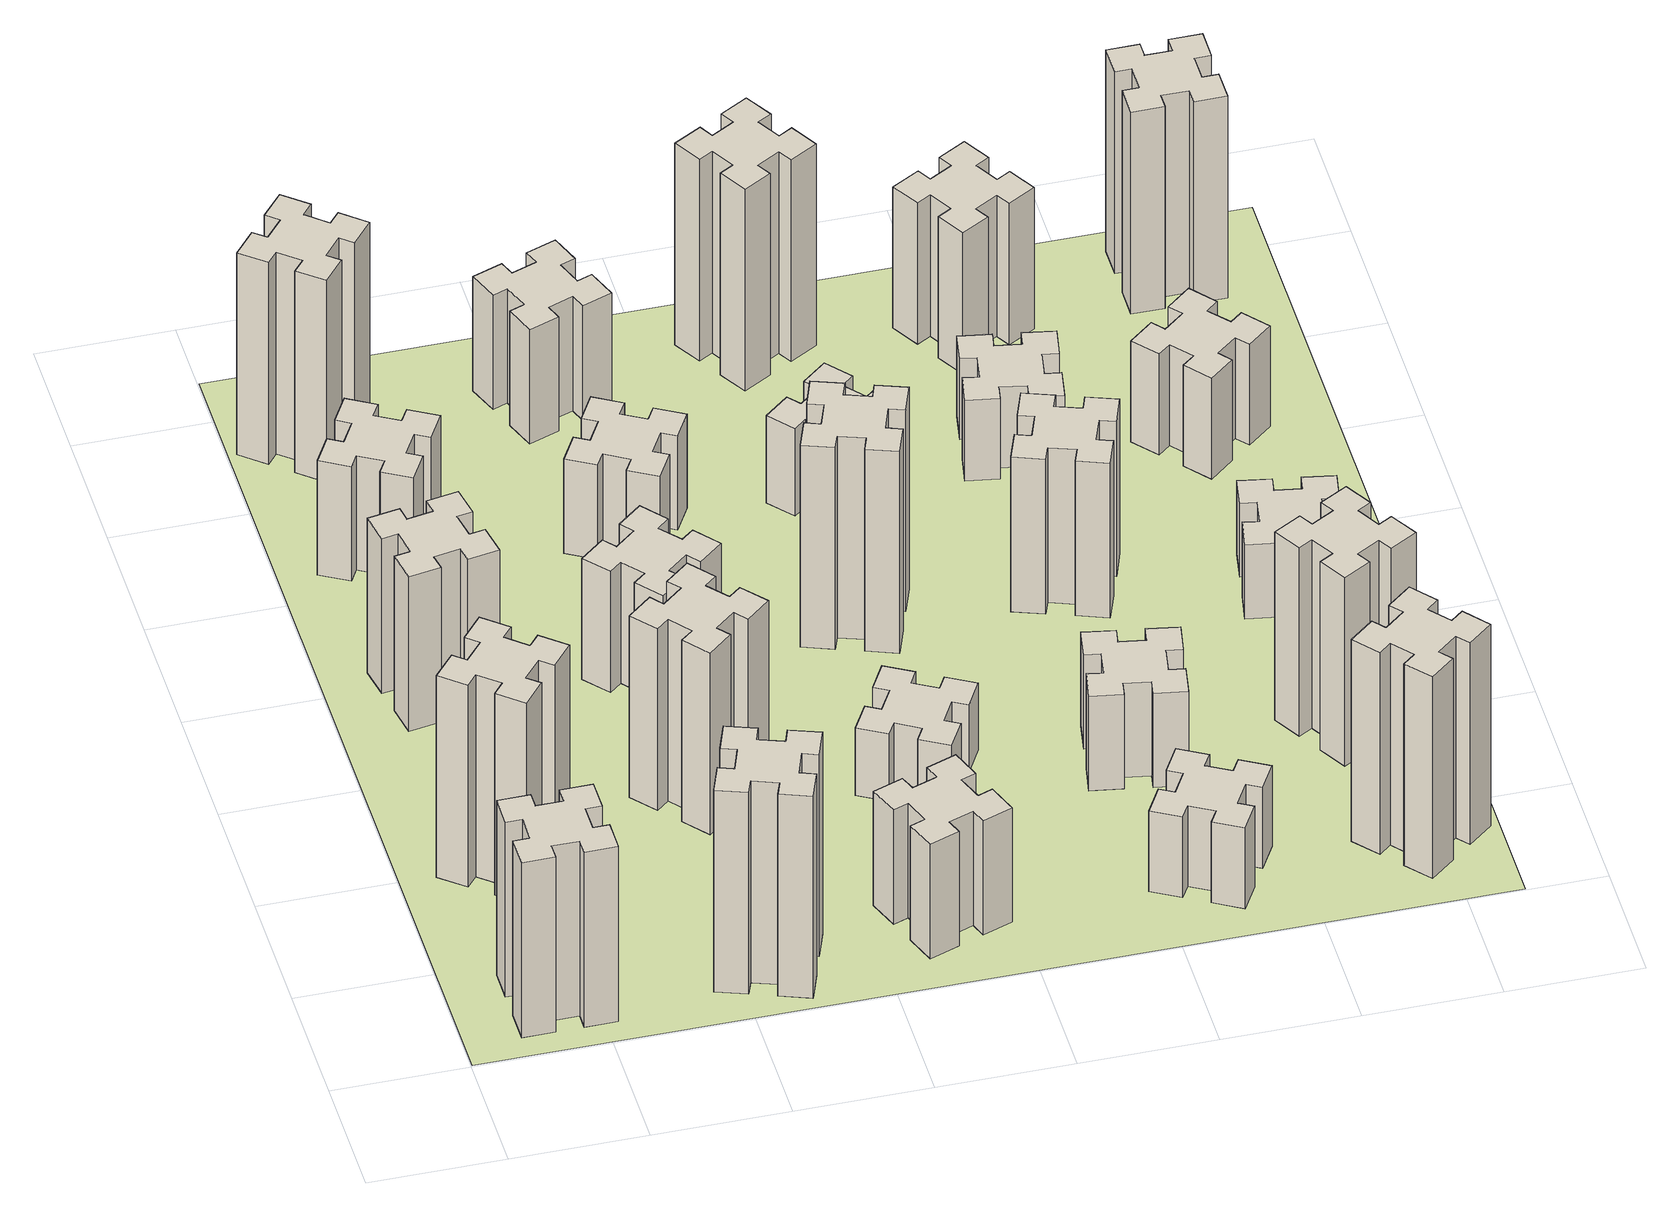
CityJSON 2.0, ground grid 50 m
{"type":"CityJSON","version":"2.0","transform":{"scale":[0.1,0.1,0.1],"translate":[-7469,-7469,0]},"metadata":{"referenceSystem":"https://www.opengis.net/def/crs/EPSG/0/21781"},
"CityObjects":{
"building1":{"type":"Building","attributes":{"class":"1000","function":"1000","usage":"1000","yearOfConstruction":2016,"roofType":"1000","measuredHeight":78,"storeysAboveGround":30,"storeysBelowGround":0},"geometry":[{"type":"Solid","lod":"1","boundaries":[[[[0,1,2,3,4,5,6,7,8,9,10,11,12,13,14,15,16,17,18,19]],[[17,16,20,21]],[[16,15,22,20]],[[15,14,23,22]],[[14,13,24,23]],[[13,12,25,24]],[[12,11,26,25]],[[11,10,27,26]],[[10,9,28,27]],[[9,8,29,28]],[[8,7,30,29]],[[7,6,31,30]],[[6,5,32,31]],[[5,4,33,32]],[[4,3,34,33]],[[3,2,35,34]],[[2,1,36,35]],[[1,0,37,36]],[[0,19,38,37]],[[19,18,39,38]],[[18,17,21,39]],[[24,25,26,27,28,29,30,31,32,33,34,35,36,37,38,39,21,20,22,23]]]]}]},
"building2":{"type":"Building","attributes":{"class":"1000","function":"1000","usage":"1000","yearOfConstruction":2016,"roofType":"1000","measuredHeight":90,"storeysAboveGround":30,"storeysBelowGround":0},"geometry":[{"type":"Solid","lod":"1","boundaries":[[[[40,41,42,43,44,45,46,47,48,49,50,51,52,53,54,55,56,57,58,59]],[[57,56,60,61]],[[56,55,62,60]],[[55,54,63,62]],[[54,53,64,63]],[[53,52,65,64]],[[52,51,66,65]],[[51,50,67,66]],[[50,49,68,67]],[[49,48,69,68]],[[48,47,70,69]],[[47,46,71,70]],[[46,45,72,71]],[[45,44,73,72]],[[44,43,74,73]],[[43,42,75,74]],[[42,41,76,75]],[[41,40,77,76]],[[40,59,78,77]],[[59,58,79,78]],[[58,57,61,79]],[[64,65,66,67,68,69,70,71,72,73,74,75,76,77,78,79,61,60,62,63]]]]}]},
"building3":{"type":"Building","attributes":{"class":"1000","function":"1000","usage":"1000","yearOfConstruction":2016,"roofType":"1000","measuredHeight":69,"storeysAboveGround":30,"storeysBelowGround":0},"geometry":[{"type":"Solid","lod":"1","boundaries":[[[[80,81,82,83,84,85,86,87,88,89,90,91,92,93,94,95,96,97,98,99]],[[97,96,100,101]],[[96,95,102,100]],[[95,94,103,102]],[[94,93,104,103]],[[93,92,105,104]],[[92,91,106,105]],[[91,90,107,106]],[[90,89,108,107]],[[89,88,109,108]],[[88,87,110,109]],[[87,86,111,110]],[[86,85,112,111]],[[85,84,113,112]],[[84,83,114,113]],[[83,82,115,114]],[[82,81,116,115]],[[81,80,117,116]],[[80,99,118,117]],[[99,98,119,118]],[[98,97,101,119]],[[104,105,106,107,108,109,110,111,112,113,114,115,116,117,118,119,101,100,102,103]]]]}]},
"building4":{"type":"Building","attributes":{"class":"1000","function":"1000","usage":"1000","yearOfConstruction":2016,"roofType":"1000","measuredHeight":51,"storeysAboveGround":30,"storeysBelowGround":0},"geometry":[{"type":"Solid","lod":"1","boundaries":[[[[120,121,122,123,124,125,126,127,128,129,130,131,132,133,134,135,136,137,138,139]],[[137,136,140,141]],[[136,135,142,140]],[[135,134,143,142]],[[134,133,144,143]],[[133,132,145,144]],[[132,131,146,145]],[[131,130,147,146]],[[130,129,148,147]],[[129,128,149,148]],[[128,127,150,149]],[[127,126,151,150]],[[126,125,152,151]],[[125,124,153,152]],[[124,123,154,153]],[[123,122,155,154]],[[122,121,156,155]],[[121,120,157,156]],[[120,139,158,157]],[[139,138,159,158]],[[138,137,141,159]],[[144,145,146,147,148,149,150,151,152,153,154,155,156,157,158,159,141,140,142,143]]]]}]},
"building5":{"type":"Building","attributes":{"class":"1000","function":"1000","usage":"1000","yearOfConstruction":2016,"roofType":"1000","measuredHeight":90,"storeysAboveGround":30,"storeysBelowGround":0},"geometry":[{"type":"Solid","lod":"1","boundaries":[[[[160,161,162,163,164,165,166,167,168,169,170,171,172,173,174,175,176,177,178,179]],[[177,176,180,181]],[[176,175,182,180]],[[175,174,183,182]],[[174,173,184,183]],[[173,172,185,184]],[[172,171,186,185]],[[171,170,187,186]],[[170,169,188,187]],[[169,168,189,188]],[[168,167,190,189]],[[167,166,191,190]],[[166,165,192,191]],[[165,164,193,192]],[[164,163,194,193]],[[163,162,195,194]],[[162,161,196,195]],[[161,160,197,196]],[[160,179,198,197]],[[179,178,199,198]],[[178,177,181,199]],[[184,185,186,187,188,189,190,191,192,193,194,195,196,197,198,199,181,180,182,183]]]]}]},
"building6":{"type":"Building","attributes":{"class":"1000","function":"1000","usage":"1000","yearOfConstruction":2016,"roofType":"1000","measuredHeight":90,"storeysAboveGround":30,"storeysBelowGround":0},"geometry":[{"type":"Solid","lod":"1","boundaries":[[[[200,201,202,203,204,205,206,207,208,209,210,211,212,213,214,215,216,217,218,219]],[[217,216,220,221]],[[216,215,222,220]],[[215,214,223,222]],[[214,213,224,223]],[[213,212,225,224]],[[212,211,226,225]],[[211,210,227,226]],[[210,209,228,227]],[[209,208,229,228]],[[208,207,230,229]],[[207,206,231,230]],[[206,205,232,231]],[[205,204,233,232]],[[204,203,234,233]],[[203,202,235,234]],[[202,201,236,235]],[[201,200,237,236]],[[200,219,238,237]],[[219,218,239,238]],[[218,217,221,239]],[[224,225,226,227,228,229,230,231,232,233,234,235,236,237,238,239,221,220,222,223]]]]}]},
"building7":{"type":"Building","attributes":{"class":"1000","function":"1000","usage":"1000","yearOfConstruction":2016,"roofType":"1000","measuredHeight":81,"storeysAboveGround":30,"storeysBelowGround":0},"geometry":[{"type":"Solid","lod":"1","boundaries":[[[[240,241,242,243,244,245,246,247,248,249,250,251,252,253,254,255,256,257,258,259]],[[257,256,260,261]],[[256,255,262,260]],[[255,254,263,262]],[[254,253,264,263]],[[253,252,265,264]],[[252,251,266,265]],[[251,250,267,266]],[[250,249,268,267]],[[249,248,269,268]],[[248,247,270,269]],[[247,246,271,270]],[[246,245,272,271]],[[245,244,273,272]],[[244,243,274,273]],[[243,242,275,274]],[[242,241,276,275]],[[241,240,277,276]],[[240,259,278,277]],[[259,258,279,278]],[[258,257,261,279]],[[264,265,266,267,268,269,270,271,272,273,274,275,276,277,278,279,261,260,262,263]]]]}]},
"building8":{"type":"Building","attributes":{"class":"1000","function":"1000","usage":"1000","yearOfConstruction":2016,"roofType":"1000","measuredHeight":54,"storeysAboveGround":30,"storeysBelowGround":0},"geometry":[{"type":"Solid","lod":"1","boundaries":[[[[280,281,282,283,284,285,286,287,288,289,290,291,292,293,294,295,296,297,298,299]],[[297,296,300,301]],[[296,295,302,300]],[[295,294,303,302]],[[294,293,304,303]],[[293,292,305,304]],[[292,291,306,305]],[[291,290,307,306]],[[290,289,308,307]],[[289,288,309,308]],[[288,287,310,309]],[[287,286,311,310]],[[286,285,312,311]],[[285,284,313,312]],[[284,283,314,313]],[[283,282,315,314]],[[282,281,316,315]],[[281,280,317,316]],[[280,299,318,317]],[[299,298,319,318]],[[298,297,301,319]],[[304,305,306,307,308,309,310,311,312,313,314,315,316,317,318,319,301,300,302,303]]]]}]},
"building9":{"type":"Building","attributes":{"class":"1000","function":"1000","usage":"1000","yearOfConstruction":2016,"roofType":"1000","measuredHeight":51,"storeysAboveGround":30,"storeysBelowGround":0},"geometry":[{"type":"Solid","lod":"1","boundaries":[[[[320,321,322,323,324,325,326,327,328,329,330,331,332,333,334,335,336,337,338,339]],[[337,336,340,341]],[[336,335,342,340]],[[335,334,343,342]],[[334,333,344,343]],[[333,332,345,344]],[[332,331,346,345]],[[331,330,347,346]],[[330,329,348,347]],[[329,328,349,348]],[[328,327,350,349]],[[327,326,351,350]],[[326,325,352,351]],[[325,324,353,352]],[[324,323,354,353]],[[323,322,355,354]],[[322,321,356,355]],[[321,320,357,356]],[[320,339,358,357]],[[339,338,359,358]],[[338,337,341,359]],[[344,345,346,347,348,349,350,351,352,353,354,355,356,357,358,359,341,340,342,343]]]]}]},
"building10":{"type":"Building","attributes":{"class":"1000","function":"1000","usage":"1000","yearOfConstruction":2016,"roofType":"1000","measuredHeight":42,"storeysAboveGround":30,"storeysBelowGround":0},"geometry":[{"type":"Solid","lod":"1","boundaries":[[[[360,361,362,363,364,365,366,367,368,369,370,371,372,373,374,375,376,377,378,379]],[[377,376,380,381]],[[376,375,382,380]],[[375,374,383,382]],[[374,373,384,383]],[[373,372,385,384]],[[372,371,386,385]],[[371,370,387,386]],[[370,369,388,387]],[[369,368,389,388]],[[368,367,390,389]],[[367,366,391,390]],[[366,365,392,391]],[[365,364,393,392]],[[364,363,394,393]],[[363,362,395,394]],[[362,361,396,395]],[[361,360,397,396]],[[360,379,398,397]],[[379,378,399,398]],[[378,377,381,399]],[[384,385,386,387,388,389,390,391,392,393,394,395,396,397,398,399,381,380,382,383]]]]}]},
"building11":{"type":"Building","attributes":{"class":"1000","function":"1000","usage":"1000","yearOfConstruction":2016,"roofType":"1000","measuredHeight":51,"storeysAboveGround":30,"storeysBelowGround":0},"geometry":[{"type":"Solid","lod":"1","boundaries":[[[[400,401,402,403,404,405,406,407,408,409,410,411,412,413,414,415,416,417,418,419]],[[417,416,420,421]],[[416,415,422,420]],[[415,414,423,422]],[[414,413,424,423]],[[413,412,425,424]],[[412,411,426,425]],[[411,410,427,426]],[[410,409,428,427]],[[409,408,429,428]],[[408,407,430,429]],[[407,406,431,430]],[[406,405,432,431]],[[405,404,433,432]],[[404,403,434,433]],[[403,402,435,434]],[[402,401,436,435]],[[401,400,437,436]],[[400,419,438,437]],[[419,418,439,438]],[[418,417,421,439]],[[424,425,426,427,428,429,430,431,432,433,434,435,436,437,438,439,421,420,422,423]]]]}]},
"building12":{"type":"Building","attributes":{"class":"1000","function":"1000","usage":"1000","yearOfConstruction":2016,"roofType":"1000","measuredHeight":30,"storeysAboveGround":30,"storeysBelowGround":0},"geometry":[{"type":"Solid","lod":"1","boundaries":[[[[440,441,442,443,444,445,446,447,448,449,450,451,452,453,454,455,456,457,458,459]],[[457,456,460,461]],[[456,455,462,460]],[[455,454,463,462]],[[454,453,464,463]],[[453,452,465,464]],[[452,451,466,465]],[[451,450,467,466]],[[450,449,468,467]],[[449,448,469,468]],[[448,447,470,469]],[[447,446,471,470]],[[446,445,472,471]],[[445,444,473,472]],[[444,443,474,473]],[[443,442,475,474]],[[442,441,476,475]],[[441,440,477,476]],[[440,459,478,477]],[[459,458,479,478]],[[458,457,461,479]],[[464,465,466,467,468,469,470,471,472,473,474,475,476,477,478,479,461,460,462,463]]]]}]},
"building13":{"type":"Building","attributes":{"class":"1000","function":"1000","usage":"1000","yearOfConstruction":2016,"roofType":"1000","measuredHeight":90,"storeysAboveGround":30,"storeysBelowGround":0},"geometry":[{"type":"Solid","lod":"1","boundaries":[[[[480,481,482,483,484,485,486,487,488,489,490,491,492,493,494,495,496,497,498,499]],[[497,496,500,501]],[[496,495,502,500]],[[495,494,503,502]],[[494,493,504,503]],[[493,492,505,504]],[[492,491,506,505]],[[491,490,507,506]],[[490,489,508,507]],[[489,488,509,508]],[[488,487,510,509]],[[487,486,511,510]],[[486,485,512,511]],[[485,484,513,512]],[[484,483,514,513]],[[483,482,515,514]],[[482,481,516,515]],[[481,480,517,516]],[[480,499,518,517]],[[499,498,519,518]],[[498,497,501,519]],[[504,505,506,507,508,509,510,511,512,513,514,515,516,517,518,519,501,500,502,503]]]]}]},
"building14":{"type":"Building","attributes":{"class":"1000","function":"1000","usage":"1000","yearOfConstruction":2016,"roofType":"1000","measuredHeight":39,"storeysAboveGround":30,"storeysBelowGround":0},"geometry":[{"type":"Solid","lod":"1","boundaries":[[[[520,521,522,523,524,525,526,527,528,529,530,531,532,533,534,535,536,537,538,539]],[[537,536,540,541]],[[536,535,542,540]],[[535,534,543,542]],[[534,533,544,543]],[[533,532,545,544]],[[532,531,546,545]],[[531,530,547,546]],[[530,529,548,547]],[[529,528,549,548]],[[528,527,550,549]],[[527,526,551,550]],[[526,525,552,551]],[[525,524,553,552]],[[524,523,554,553]],[[523,522,555,554]],[[522,521,556,555]],[[521,520,557,556]],[[520,539,558,557]],[[539,538,559,558]],[[538,537,541,559]],[[544,545,546,547,548,549,550,551,552,553,554,555,556,557,558,559,541,540,542,543]]]]}]},
"building15":{"type":"Building","attributes":{"class":"1000","function":"1000","usage":"1000","yearOfConstruction":2016,"roofType":"1000","measuredHeight":36,"storeysAboveGround":30,"storeysBelowGround":0},"geometry":[{"type":"Solid","lod":"1","boundaries":[[[[560,561,562,563,564,565,566,567,568,569,570,571,572,573,574,575,576,577,578,579]],[[577,576,580,581]],[[576,575,582,580]],[[575,574,583,582]],[[574,573,584,583]],[[573,572,585,584]],[[572,571,586,585]],[[571,570,587,586]],[[570,569,588,587]],[[569,568,589,588]],[[568,567,590,589]],[[567,566,591,590]],[[566,565,592,591]],[[565,564,593,592]],[[564,563,594,593]],[[563,562,595,594]],[[562,561,596,595]],[[561,560,597,596]],[[560,579,598,597]],[[579,578,599,598]],[[578,577,581,599]],[[584,585,586,587,588,589,590,591,592,593,594,595,596,597,598,599,581,580,582,583]]]]}]},
"building16":{"type":"Building","attributes":{"class":"1000","function":"1000","usage":"1000","yearOfConstruction":2016,"roofType":"1000","measuredHeight":90,"storeysAboveGround":30,"storeysBelowGround":0},"geometry":[{"type":"Solid","lod":"1","boundaries":[[[[600,601,602,603,604,605,606,607,608,609,610,611,612,613,614,615,616,617,618,619]],[[617,616,620,621]],[[616,615,622,620]],[[615,614,623,622]],[[614,613,624,623]],[[613,612,625,624]],[[612,611,626,625]],[[611,610,627,626]],[[610,609,628,627]],[[609,608,629,628]],[[608,607,630,629]],[[607,606,631,630]],[[606,605,632,631]],[[605,604,633,632]],[[604,603,634,633]],[[603,602,635,634]],[[602,601,636,635]],[[601,600,637,636]],[[600,619,638,637]],[[619,618,639,638]],[[618,617,621,639]],[[624,625,626,627,628,629,630,631,632,633,634,635,636,637,638,639,621,620,622,623]]]]}]},
"building17":{"type":"Building","attributes":{"class":"1000","function":"1000","usage":"1000","yearOfConstruction":2016,"roofType":"1000","measuredHeight":42,"storeysAboveGround":30,"storeysBelowGround":0},"geometry":[{"type":"Solid","lod":"1","boundaries":[[[[640,641,642,643,644,645,646,647,648,649,650,651,652,653,654,655,656,657,658,659]],[[657,656,660,661]],[[656,655,662,660]],[[655,654,663,662]],[[654,653,664,663]],[[653,652,665,664]],[[652,651,666,665]],[[651,650,667,666]],[[650,649,668,667]],[[649,648,669,668]],[[648,647,670,669]],[[647,646,671,670]],[[646,645,672,671]],[[645,644,673,672]],[[644,643,674,673]],[[643,642,675,674]],[[642,641,676,675]],[[641,640,677,676]],[[640,659,678,677]],[[659,658,679,678]],[[658,657,661,679]],[[664,665,666,667,668,669,670,671,672,673,674,675,676,677,678,679,661,660,662,663]]]]}]},
"building18":{"type":"Building","attributes":{"class":"1000","function":"1000","usage":"1000","yearOfConstruction":2016,"roofType":"1000","measuredHeight":69,"storeysAboveGround":30,"storeysBelowGround":0},"geometry":[{"type":"Solid","lod":"1","boundaries":[[[[680,681,682,683,684,685,686,687,688,689,690,691,692,693,694,695,696,697,698,699]],[[697,696,700,701]],[[696,695,702,700]],[[695,694,703,702]],[[694,693,704,703]],[[693,692,705,704]],[[692,691,706,705]],[[691,690,707,706]],[[690,689,708,707]],[[689,688,709,708]],[[688,687,710,709]],[[687,686,711,710]],[[686,685,712,711]],[[685,684,713,712]],[[684,683,714,713]],[[683,682,715,714]],[[682,681,716,715]],[[681,680,717,716]],[[680,699,718,717]],[[699,698,719,718]],[[698,697,701,719]],[[704,705,706,707,708,709,710,711,712,713,714,715,716,717,718,719,701,700,702,703]]]]}]},
"building19":{"type":"Building","attributes":{"class":"1000","function":"1000","usage":"1000","yearOfConstruction":2016,"roofType":"1000","measuredHeight":36,"storeysAboveGround":30,"storeysBelowGround":0},"geometry":[{"type":"Solid","lod":"1","boundaries":[[[[720,721,722,723,724,725,726,727,728,729,730,731,732,733,734,735,736,737,738,739]],[[737,736,740,741]],[[736,735,742,740]],[[735,734,743,742]],[[734,733,744,743]],[[733,732,745,744]],[[732,731,746,745]],[[731,730,747,746]],[[730,729,748,747]],[[729,728,749,748]],[[728,727,750,749]],[[727,726,751,750]],[[726,725,752,751]],[[725,724,753,752]],[[724,723,754,753]],[[723,722,755,754]],[[722,721,756,755]],[[721,720,757,756]],[[720,739,758,757]],[[739,738,759,758]],[[738,737,741,759]],[[744,745,746,747,748,749,750,751,752,753,754,755,756,757,758,759,741,740,742,743]]]]}]},
"building20":{"type":"Building","attributes":{"class":"1000","function":"1000","usage":"1000","yearOfConstruction":2016,"roofType":"1000","measuredHeight":90,"storeysAboveGround":30,"storeysBelowGround":0},"geometry":[{"type":"Solid","lod":"1","boundaries":[[[[760,761,762,763,764,765,766,767,768,769,770,771,772,773,774,775,776,777,778,779]],[[777,776,780,781]],[[776,775,782,780]],[[775,774,783,782]],[[774,773,784,783]],[[773,772,785,784]],[[772,771,786,785]],[[771,770,787,786]],[[770,769,788,787]],[[769,768,789,788]],[[768,767,790,789]],[[767,766,791,790]],[[766,765,792,791]],[[765,764,793,792]],[[764,763,794,793]],[[763,762,795,794]],[[762,761,796,795]],[[761,760,797,796]],[[760,779,798,797]],[[779,778,799,798]],[[778,777,781,799]],[[784,785,786,787,788,789,790,791,792,793,794,795,796,797,798,799,781,780,782,783]]]]}]},
"building21":{"type":"Building","attributes":{"class":"1000","function":"1000","usage":"1000","yearOfConstruction":2016,"roofType":"1000","measuredHeight":63,"storeysAboveGround":30,"storeysBelowGround":0},"geometry":[{"type":"Solid","lod":"1","boundaries":[[[[800,801,802,803,804,805,806,807,808,809,810,811,812,813,814,815,816,817,818,819]],[[817,816,820,821]],[[816,815,822,820]],[[815,814,823,822]],[[814,813,824,823]],[[813,812,825,824]],[[812,811,826,825]],[[811,810,827,826]],[[810,809,828,827]],[[809,808,829,828]],[[808,807,830,829]],[[807,806,831,830]],[[806,805,832,831]],[[805,804,833,832]],[[804,803,834,833]],[[803,802,835,834]],[[802,801,836,835]],[[801,800,837,836]],[[800,819,838,837]],[[819,818,839,838]],[[818,817,821,839]],[[824,825,826,827,828,829,830,831,832,833,834,835,836,837,838,839,821,820,822,823]]]]}]},
"building22":{"type":"Building","attributes":{"class":"1000","function":"1000","usage":"1000","yearOfConstruction":2016,"roofType":"1000","measuredHeight":84,"storeysAboveGround":30,"storeysBelowGround":0},"geometry":[{"type":"Solid","lod":"1","boundaries":[[[[840,841,842,843,844,845,846,847,848,849,850,851,852,853,854,855,856,857,858,859]],[[857,856,860,861]],[[856,855,862,860]],[[855,854,863,862]],[[854,853,864,863]],[[853,852,865,864]],[[852,851,866,865]],[[851,850,867,866]],[[850,849,868,867]],[[849,848,869,868]],[[848,847,870,869]],[[847,846,871,870]],[[846,845,872,871]],[[845,844,873,872]],[[844,843,874,873]],[[843,842,875,874]],[[842,841,876,875]],[[841,840,877,876]],[[840,859,878,877]],[[859,858,879,878]],[[858,857,861,879]],[[864,865,866,867,868,869,870,871,872,873,874,875,876,877,878,879,861,860,862,863]]]]}]},
"building23":{"type":"Building","attributes":{"class":"1000","function":"1000","usage":"1000","yearOfConstruction":2016,"roofType":"1000","measuredHeight":33,"storeysAboveGround":30,"storeysBelowGround":0},"geometry":[{"type":"Solid","lod":"1","boundaries":[[[[880,881,882,883,884,885,886,887,888,889,890,891,892,893,894,895,896,897,898,899]],[[897,896,900,901]],[[896,895,902,900]],[[895,894,903,902]],[[894,893,904,903]],[[893,892,905,904]],[[892,891,906,905]],[[891,890,907,906]],[[890,889,908,907]],[[889,888,909,908]],[[888,887,910,909]],[[887,886,911,910]],[[886,885,912,911]],[[885,884,913,912]],[[884,883,914,913]],[[883,882,915,914]],[[882,881,916,915]],[[881,880,917,916]],[[880,899,918,917]],[[899,898,919,918]],[[898,897,901,919]],[[904,905,906,907,908,909,910,911,912,913,914,915,916,917,918,919,901,900,902,903]]]]}]},
"building24":{"type":"Building","attributes":{"class":"1000","function":"1000","usage":"1000","yearOfConstruction":2016,"roofType":"1000","measuredHeight":45,"storeysAboveGround":30,"storeysBelowGround":0},"geometry":[{"type":"Solid","lod":"1","boundaries":[[[[920,921,922,923,924,925,926,927,928,929,930,931,932,933,934,935,936,937,938,939]],[[937,936,940,941]],[[936,935,942,940]],[[935,934,943,942]],[[934,933,944,943]],[[933,932,945,944]],[[932,931,946,945]],[[931,930,947,946]],[[930,929,948,947]],[[929,928,949,948]],[[928,927,950,949]],[[927,926,951,950]],[[926,925,952,951]],[[925,924,953,952]],[[924,923,954,953]],[[923,922,955,954]],[[922,921,956,955]],[[921,920,957,956]],[[920,939,958,957]],[[939,938,959,958]],[[938,937,941,959]],[[944,945,946,947,948,949,950,951,952,953,954,955,956,957,958,959,941,940,942,943]]]]}]},
"building25":{"type":"Building","attributes":{"class":"1000","function":"1000","usage":"1000","yearOfConstruction":2016,"roofType":"1000","measuredHeight":90,"storeysAboveGround":30,"storeysBelowGround":0},"geometry":[{"type":"Solid","lod":"1","boundaries":[[[[960,961,962,963,964,965,966,967,968,969,970,971,972,973,974,975,976,977,978,979]],[[977,976,980,981]],[[976,975,982,980]],[[975,974,983,982]],[[974,973,984,983]],[[973,972,985,984]],[[972,971,986,985]],[[971,970,987,986]],[[970,969,988,987]],[[969,968,989,988]],[[968,967,990,989]],[[967,966,991,990]],[[966,965,992,991]],[[965,964,993,992]],[[964,963,994,993]],[[963,962,995,994]],[[962,961,996,995]],[[961,960,997,996]],[[960,979,998,997]],[[979,978,999,998]],[[978,977,981,999]],[[984,985,986,987,988,989,990,991,992,993,994,995,996,997,998,999,981,980,982,983]]]]}]},
"landuse1":{"type":"LandUse","attributes":{"name":"plot1","function":"1010"},"geometry":[{"type":"MultiSurface","lod":"1","boundaries":[[[1000,1001,1002,1003]]]}]}
},
"vertices":[
[265,325,0],[265,225,0],[205,225,0],[205,105,0],[325,105,0],[325,165,0],[425,165,0],[425,105,0],[545,105,0],[545,225,0],[485,225,0],[485,325,0],[545,325,0],[545,445,0],[425,445,0],[425,385,0],[325,385,0],[325,445,0],[205,445,0],[205,325,0],[325,385,780],[325,445,780],[425,385,780],[425,445,780],[545,445,780],[545,325,780],[485,325,780],[485,225,780],[545,225,780],[545,105,780],[425,105,780],[425,165,780],[325,165,780],[325,105,780],[205,105,780],[205,225,780],[265,225,780],[265,325,780],[205,325,780],[205,445,780],
[484,1067,0],[408,1132,0],[446,1178,0],[354,1255,0],[277,1163,0],[323,1124,0],[259,1048,0],[213,1086,0],[136,994,0],[228,917,0],[266,963,0],[343,899,0],[304,853,0],[396,776,0],[473,868,0],[427,906,0],[492,983,0],[538,944,0],[615,1036,0],[523,1113,0],[492,983,900],[538,944,900],[427,906,900],[473,868,900],[396,776,900],[304,853,900],[343,899,900],[266,963,900],[228,917,900],[136,994,900],[213,1086,900],[259,1048,900],[323,1124,900],[277,1163,900],[354,1255,900],[446,1178,900],[408,1132,900],[484,1067,900],[523,1113,900],[615,1036,900],
[258,1985,0],[276,1887,0],[217,1877,0],[237,1758,0],[356,1779,0],[345,1838,0],[444,1856,0],[454,1797,0],[572,1817,0],[551,1936,0],[492,1925,0],[475,2024,0],[534,2034,0],[513,2152,0],[395,2131,0],[405,2072,0],[307,2055,0],[297,2114,0],[178,2093,0],[199,1975,0],[307,2055,690],[297,2114,690],[405,2072,690],[395,2131,690],[513,2152,690],[534,2034,690],[475,2024,690],[492,1925,690],[551,1936,690],[572,1817,690],[454,1797,690],[444,1856,690],[345,1838,690],[356,1779,690],[237,1758,690],[217,1877,690],[276,1887,690],[258,1985,690],[199,1975,690],[178,2093,690],
[446,2597,0],[496,2684,0],[548,2654,0],[608,2758,0],[504,2818,0],[474,2766,0],[387,2816,0],[417,2868,0],[313,2928,0],[253,2824,0],[305,2794,0],[255,2707,0],[203,2737,0],[143,2633,0],[247,2573,0],[277,2625,0],[364,2575,0],[334,2523,0],[438,2463,0],[498,2567,0],[364,2575,510],[334,2523,510],[277,2625,510],[247,2573,510],[143,2633,510],[203,2737,510],[255,2707,510],[305,2794,510],[253,2824,510],[313,2928,510],[417,2868,510],[387,2816,510],[474,2766,510],[504,2818,510],[608,2758,510],[548,2654,510],[496,2684,510],[446,2597,510],[498,2567,510],[438,2463,510],
[1029,360,0],[995,266,0],[939,287,0],[897,174,0],[1010,133,0],[1031,189,0],[1125,155,0],[1104,99,0],[1217,57,0],[1258,170,0],[1202,191,0],[1236,285,0],[1292,264,0],[1333,377,0],[1220,418,0],[1200,362,0],[1106,396,0],[1127,452,0],[1014,493,0],[973,380,0],[1106,396,900],[1127,452,900],[1200,362,900],[1220,418,900],[1333,377,900],[1292,264,900],[1236,285,900],[1202,191,900],[1258,170,900],[1217,57,900],[1104,99,900],[1125,155,900],[1031,189,900],[1010,133,900],[897,174,900],[939,287,900],[995,266,900],[1029,360,900],[973,380,900],[1014,493,900],
[384,3387,0],[308,3452,0],[346,3498,0],[254,3575,0],[177,3483,0],[223,3444,0],[159,3368,0],[113,3406,0],[36,3314,0],[128,3237,0],[166,3283,0],[243,3219,0],[204,3173,0],[296,3096,0],[373,3188,0],[327,3226,0],[392,3303,0],[438,3264,0],[515,3356,0],[423,3433,0],[392,3303,900],[438,3264,900],[327,3226,900],[373,3188,900],[296,3096,900],[204,3173,900],[243,3219,900],[166,3283,900],[128,3237,900],[36,3314,900],[113,3406,900],[159,3368,900],[223,3444,900],[177,3483,900],[254,3575,900],[346,3498,900],[308,3452,900],[384,3387,900],[423,3433,900],[515,3356,900],
[1083,1332,0],[1006,1267,0],[968,1313,0],[876,1236,0],[953,1144,0],[999,1183,0],[1063,1106,0],[1017,1068,0],[1094,976,0],[1186,1053,0],[1148,1099,0],[1224,1163,0],[1263,1117,0],[1355,1194,0],[1278,1286,0],[1232,1248,0],[1167,1324,0],[1213,1363,0],[1136,1455,0],[1044,1378,0],[1167,1324,810],[1213,1363,810],[1232,1248,810],[1278,1286,810],[1355,1194,810],[1263,1117,810],[1224,1163,810],[1148,1099,810],[1186,1053,810],[1094,976,810],[1017,1068,810],[1063,1106,810],[999,1183,810],[953,1144,810],[876,1236,810],[968,1313,810],[1006,1267,810],[1083,1332,810],[1044,1378,810],[1136,1455,810],
[1083,1972,0],[1006,1907,0],[968,1953,0],[876,1876,0],[953,1784,0],[999,1823,0],[1063,1746,0],[1017,1708,0],[1094,1616,0],[1186,1693,0],[1148,1739,0],[1224,1803,0],[1263,1757,0],[1355,1834,0],[1278,1926,0],[1232,1888,0],[1167,1964,0],[1213,2003,0],[1136,2095,0],[1044,2018,0],[1167,1964,540],[1213,2003,540],[1232,1888,540],[1278,1926,540],[1355,1834,540],[1263,1757,540],[1224,1803,540],[1148,1739,540],[1186,1693,540],[1094,1616,540],[1017,1708,540],[1063,1746,540],[999,1823,540],[953,1784,540],[876,1876,540],[968,1953,540],[1006,1907,540],[1083,1972,540],[1044,2018,540],[1136,2095,540],
[1765,496,0],[1671,462,0],[1650,518,0],[1537,477,0],[1579,364,0],[1635,385,0],[1669,291,0],[1613,270,0],[1654,157,0],[1767,199,0],[1746,255,0],[1840,289,0],[1860,233,0],[1973,274,0],[1932,387,0],[1876,366,0],[1842,460,0],[1898,480,0],[1857,593,0],[1744,552,0],[1842,460,510],[1898,480,510],[1876,366,510],[1932,387,510],[1973,274,510],[1860,233,510],[1840,289,510],[1746,255,510],[1767,199,510],[1654,157,510],[1613,270,510],[1669,291,510],[1635,385,510],[1579,364,510],[1537,477,510],[1650,518,510],[1671,462,510],[1765,496,510],[1744,552,510],[1857,593,510],
[1314,2666,0],[1227,2716,0],[1257,2768,0],[1153,2828,0],[1093,2724,0],[1145,2694,0],[1095,2607,0],[1043,2637,0],[983,2533,0],[1087,2473,0],[1117,2525,0],[1204,2475,0],[1174,2423,0],[1278,2363,0],[1338,2467,0],[1286,2497,0],[1336,2584,0],[1388,2554,0],[1448,2658,0],[1344,2718,0],[1336,2584,420],[1388,2554,420],[1286,2497,420],[1338,2467,420],[1278,2363,420],[1174,2423,420],[1204,2475,420],[1117,2525,420],[1087,2473,420],[983,2533,420],[1043,2637,420],[1095,2607,420],[1145,2694,420],[1093,2724,420],[1153,2828,420],[1257,2768,420],[1227,2716,420],[1314,2666,420],[1344,2718,420],[1448,2658,420],
[1125,3456,0],[1031,3422,0],[1010,3478,0],[897,3437,0],[939,3324,0],[995,3345,0],[1029,3251,0],[973,3230,0],[1014,3117,0],[1127,3159,0],[1106,3215,0],[1200,3249,0],[1220,3193,0],[1333,3234,0],[1292,3347,0],[1236,3326,0],[1202,3420,0],[1258,3440,0],[1217,3553,0],[1104,3512,0],[1202,3420,510],[1258,3440,510],[1236,3326,510],[1292,3347,510],[1333,3234,510],[1220,3193,510],[1200,3249,510],[1106,3215,510],[1127,3159,510],[1014,3117,510],[973,3230,510],[1029,3251,510],[995,3345,510],[939,3324,510],[897,3437,510],[1010,3478,510],[1031,3422,510],[1125,3456,510],[1104,3512,510],[1217,3553,510],
[1757,1045,0],[1844,995,0],[1814,943,0],[1918,883,0],[1978,987,0],[1926,1017,0],[1976,1104,0],[2028,1074,0],[2088,1178,0],[1984,1238,0],[1954,1186,0],[1867,1236,0],[1897,1288,0],[1793,1348,0],[1733,1244,0],[1785,1214,0],[1735,1127,0],[1683,1157,0],[1623,1053,0],[1727,993,0],[1735,1127,300],[1683,1157,300],[1785,1214,300],[1733,1244,300],[1793,1348,300],[1897,1288,300],[1867,1236,300],[1954,1186,300],[1984,1238,300],[2088,1178,300],[2028,1074,300],[1976,1104,300],[1926,1017,300],[1978,987,300],[1918,883,300],[1814,943,300],[1844,995,300],[1757,1045,300],[1727,993,300],[1623,1053,300],
[1940,2042,0],[1846,2076,0],[1867,2132,0],[1754,2173,0],[1713,2060,0],[1769,2040,0],[1735,1946,0],[1679,1967,0],[1637,1854,0],[1750,1813,0],[1771,1869,0],[1865,1835,0],[1844,1779,0],[1957,1737,0],[1998,1850,0],[1942,1871,0],[1976,1965,0],[2032,1944,0],[2073,2057,0],[1960,2098,0],[1976,1965,900],[2032,1944,900],[1942,1871,900],[1998,1850,900],[1957,1737,900],[1844,1779,900],[1865,1835,900],[1771,1869,900],[1750,1813,900],[1637,1854,900],[1679,1967,900],[1735,1946,900],[1769,2040,900],[1713,2060,900],[1754,2173,900],[1867,2132,900],[1846,2076,900],[1940,2042,900],[1960,2098,900],[2073,2057,900],
[1839,2563,0],[1903,2486,0],[1857,2448,0],[1934,2356,0],[2026,2433,0],[1988,2479,0],[2064,2543,0],[2103,2497,0],[2195,2574,0],[2118,2666,0],[2072,2628,0],[2007,2704,0],[2053,2743,0],[1976,2835,0],[1884,2758,0],[1923,2712,0],[1846,2647,0],[1808,2693,0],[1716,2616,0],[1793,2524,0],[1846,2647,390],[1808,2693,390],[1923,2712,390],[1884,2758,390],[1976,2835,390],[2053,2743,390],[2007,2704,390],[2072,2628,390],[2118,2666,390],[2195,2574,390],[2103,2497,390],[2064,2543,390],[1988,2479,390],[2026,2433,390],[1934,2356,390],[1857,2448,390],[1903,2486,390],[1839,2563,390],[1793,2524,390],[1716,2616,390],
[2625,474,0],[2575,387,0],[2523,417,0],[2463,313,0],[2567,253,0],[2597,305,0],[2684,255,0],[2654,203,0],[2758,143,0],[2818,247,0],[2766,277,0],[2816,364,0],[2868,334,0],[2928,438,0],[2824,498,0],[2794,446,0],[2707,496,0],[2737,548,0],[2633,608,0],[2573,504,0],[2707,496,360],[2737,548,360],[2794,446,360],[2824,498,360],[2928,438,360],[2868,334,360],[2816,364,360],[2766,277,360],[2818,247,360],[2758,143,360],[2654,203,360],[2684,255,360],[2597,305,360],[2567,253,360],[2463,313,360],[2523,417,360],[2575,387,360],[2625,474,360],[2573,504,360],[2633,608,360],
[1844,3556,0],[1757,3506,0],[1727,3558,0],[1623,3498,0],[1683,3394,0],[1735,3424,0],[1785,3337,0],[1733,3307,0],[1793,3203,0],[1897,3263,0],[1867,3315,0],[1954,3365,0],[1984,3313,0],[2088,3373,0],[2028,3477,0],[1976,3447,0],[1926,3534,0],[1978,3564,0],[1918,3668,0],[1814,3608,0],[1926,3534,900],[1978,3564,900],[1976,3447,900],[2028,3477,900],[2088,3373,900],[1984,3313,900],[1954,3365,900],[1867,3315,900],[1897,3263,900],[1793,3203,900],[1733,3307,900],[1785,3337,900],[1735,3424,900],[1683,3394,900],[1623,3498,900],[1727,3558,900],[1757,3506,900],[1844,3556,900],[1814,3608,900],[1918,3668,900],
[2496,1084,0],[2478,985,0],[2419,996,0],[2398,877,0],[2517,857,0],[2527,916,0],[2625,898,0],[2615,839,0],[2733,818,0],[2754,937,0],[2695,947,0],[2712,1045,0],[2771,1035,0],[2792,1153,0],[2674,1174,0],[2664,1115,0],[2565,1132,0],[2576,1191,0],[2457,1212,0],[2437,1094,0],[2565,1132,420],[2576,1191,420],[2664,1115,420],[2674,1174,420],[2792,1153,420],[2771,1035,420],[2712,1045,420],[2695,947,420],[2754,937,420],[2733,818,420],[2615,839,420],[2625,898,420],[2527,916,420],[2517,857,420],[2398,877,420],[2419,996,420],[2478,985,420],[2496,1084,420],[2437,1094,420],[2457,1212,420],
[2682,1871,0],[2716,1965,0],[2772,1944,0],[2813,2057,0],[2700,2098,0],[2680,2042,0],[2586,2076,0],[2607,2132,0],[2494,2173,0],[2453,2060,0],[2509,2040,0],[2475,1946,0],[2419,1967,0],[2377,1854,0],[2490,1813,0],[2511,1869,0],[2605,1835,0],[2584,1779,0],[2697,1737,0],[2738,1850,0],[2605,1835,690],[2584,1779,690],[2511,1869,690],[2490,1813,690],[2377,1854,690],[2419,1967,690],[2475,1946,690],[2509,2040,690],[2453,2060,690],[2494,2173,690],[2607,2132,690],[2586,2076,690],[2680,2042,690],[2700,2098,690],[2813,2057,690],[2772,1944,690],[2716,1965,690],[2682,1871,690],[2738,1850,690],[2697,1737,690],
[2664,2795,0],[2565,2812,0],[2576,2871,0],[2457,2892,0],[2437,2774,0],[2496,2764,0],[2478,2665,0],[2419,2676,0],[2398,2557,0],[2517,2537,0],[2527,2596,0],[2625,2578,0],[2615,2519,0],[2733,2498,0],[2754,2617,0],[2695,2627,0],[2712,2725,0],[2771,2715,0],[2792,2833,0],[2674,2854,0],[2712,2725,360],[2771,2715,360],[2695,2627,360],[2754,2617,360],[2733,2498,360],[2615,2519,360],[2625,2578,360],[2527,2596,360],[2517,2537,360],[2398,2557,360],[2419,2676,360],[2478,2665,360],[2496,2764,360],[2437,2774,360],[2457,2892,360],[2576,2871,360],[2565,2812,360],[2664,2795,360],[2674,2854,360],[2792,2833,360],
[3468,259,0],[3544,323,0],[3583,277,0],[3675,354,0],[3598,446,0],[3552,408,0],[3487,484,0],[3533,523,0],[3456,615,0],[3364,538,0],[3403,492,0],[3326,427,0],[3288,473,0],[3196,396,0],[3273,304,0],[3319,343,0],[3383,266,0],[3337,228,0],[3414,136,0],[3506,213,0],[3383,266,900],[3337,228,900],[3319,343,900],[3273,304,900],[3196,396,900],[3288,473,900],[3326,427,900],[3403,492,900],[3364,538,900],[3456,615,900],[3533,523,900],[3487,484,900],[3552,408,900],[3598,446,900],[3675,354,900],[3583,277,900],[3544,323,900],[3468,259,900],[3506,213,900],[3414,136,900],
[2716,3347,0],[2666,3434,0],[2718,3464,0],[2658,3568,0],[2554,3508,0],[2584,3456,0],[2497,3406,0],[2467,3458,0],[2363,3398,0],[2423,3294,0],[2475,3324,0],[2525,3237,0],[2473,3207,0],[2533,3103,0],[2637,3163,0],[2607,3215,0],[2694,3265,0],[2724,3213,0],[2828,3273,0],[2768,3377,0],[2694,3265,630],[2724,3213,630],[2607,3215,630],[2637,3163,630],[2533,3103,630],[2473,3207,630],[2525,3237,630],[2475,3324,630],[2423,3294,630],[2363,3398,630],[2467,3458,630],[2497,3406,630],[2584,3456,630],[2554,3508,630],[2658,3568,630],[2718,3464,630],[2666,3434,630],[2716,3347,630],[2768,3377,630],[2828,3273,630],
[3215,1004,0],[3265,917,0],[3213,887,0],[3273,783,0],[3377,843,0],[3347,895,0],[3434,945,0],[3464,893,0],[3568,953,0],[3508,1057,0],[3456,1027,0],[3406,1114,0],[3458,1144,0],[3398,1248,0],[3294,1188,0],[3324,1136,0],[3237,1086,0],[3207,1138,0],[3103,1078,0],[3163,974,0],[3237,1086,840],[3207,1138,840],[3324,1136,840],[3294,1188,840],[3398,1248,840],[3458,1144,840],[3406,1114,840],[3456,1027,840],[3508,1057,840],[3568,953,840],[3464,893,840],[3434,945,840],[3347,895,840],[3377,843,840],[3273,783,840],[3213,887,840],[3265,917,840],[3215,1004,840],[3163,974,840],[3103,1078,840],
[3267,1656,0],[3365,1638,0],[3355,1579,0],[3473,1558,0],[3494,1677,0],[3435,1687,0],[3452,1785,0],[3511,1775,0],[3532,1893,0],[3414,1914,0],[3404,1855,0],[3305,1872,0],[3316,1931,0],[3197,1952,0],[3177,1834,0],[3236,1824,0],[3218,1725,0],[3159,1736,0],[3138,1617,0],[3257,1597,0],[3218,1725,330],[3159,1736,330],[3236,1824,330],[3177,1834,330],[3197,1952,330],[3316,1931,330],[3305,1872,330],[3404,1855,330],[3414,1914,330],[3532,1893,330],[3511,1775,330],[3452,1785,330],[3435,1687,330],[3494,1677,330],[3473,1558,330],[3355,1579,330],[3365,1638,330],[3267,1656,330],[3257,1597,330],[3138,1617,330],
[3119,2563,0],[3183,2486,0],[3137,2448,0],[3214,2356,0],[3306,2433,0],[3268,2479,0],[3344,2543,0],[3383,2497,0],[3475,2574,0],[3398,2666,0],[3352,2628,0],[3287,2704,0],[3333,2743,0],[3256,2835,0],[3164,2758,0],[3203,2712,0],[3126,2647,0],[3088,2693,0],[2996,2616,0],[3073,2524,0],[3126,2647,450],[3088,2693,450],[3203,2712,450],[3164,2758,450],[3256,2835,450],[3333,2743,450],[3287,2704,450],[3352,2628,450],[3398,2666,450],[3475,2574,450],[3383,2497,450],[3344,2543,450],[3268,2479,450],[3306,2433,450],[3214,2356,450],[3137,2448,450],[3183,2486,450],[3119,2563,450],[3073,2524,450],[2996,2616,450],
[3285,3325,0],[3385,3325,0],[3385,3265,0],[3505,3265,0],[3505,3385,0],[3445,3385,0],[3445,3485,0],[3505,3485,0],[3505,3605,0],[3385,3605,0],[3385,3545,0],[3285,3545,0],[3285,3605,0],[3165,3605,0],[3165,3485,0],[3225,3485,0],[3225,3385,0],[3165,3385,0],[3165,3265,0],[3285,3265,0],[3225,3385,900],[3165,3385,900],[3225,3485,900],[3165,3485,900],[3165,3605,900],[3285,3605,900],[3285,3545,900],[3385,3545,900],[3385,3605,900],[3505,3605,900],[3505,3485,900],[3445,3485,900],[3445,3385,900],[3505,3385,900],[3505,3265,900],[3385,3265,900],[3385,3325,900],[3285,3325,900],[3285,3265,900],[3165,3265,900],
[5,3705,0],[3705,3705,0],[3705,5,0],[5,5,0]
]}
